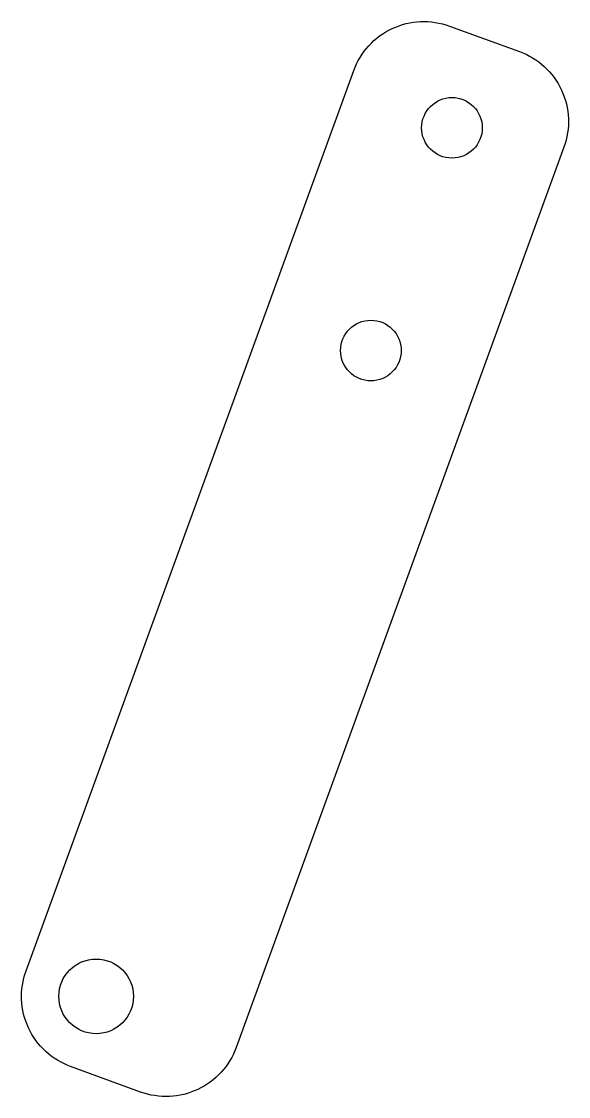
# Model space of a CAD drawing. Header units: millimetres. Extents: x -20.3 to 9, y -72.6 to -15.
import ezdxf

# ---------------------------------------------------------------- set-up
doc = ezdxf.new("R2010")
doc.units = ezdxf.units.MM
doc.layers.get('0').update_dxf_attribs({"linetype": 'CONTINUOUS'})

msp = doc.modelspace()

# ---------------------------------------------------------------- linework, layer by layer
msp.add_lwpolyline([(6.384, -16.581, -0.414214), (8.775, -21.708), (-8.782, -69.944, -0.414214), (-13.908, -72.335), (-17.657, -70.97, -0.414214), (-20.047, -65.843), (-2.491, -17.607, -0.414214), (2.636, -15.217)], format="xyb", close=True)
for centre, radius in [((2.773, -20.672), 1.625), ((-1.571, -32.606), 1.625), ((-16.289, -67.211), 2)]:
    msp.add_circle(centre, radius)

doc.saveas('drawing.dxf')
